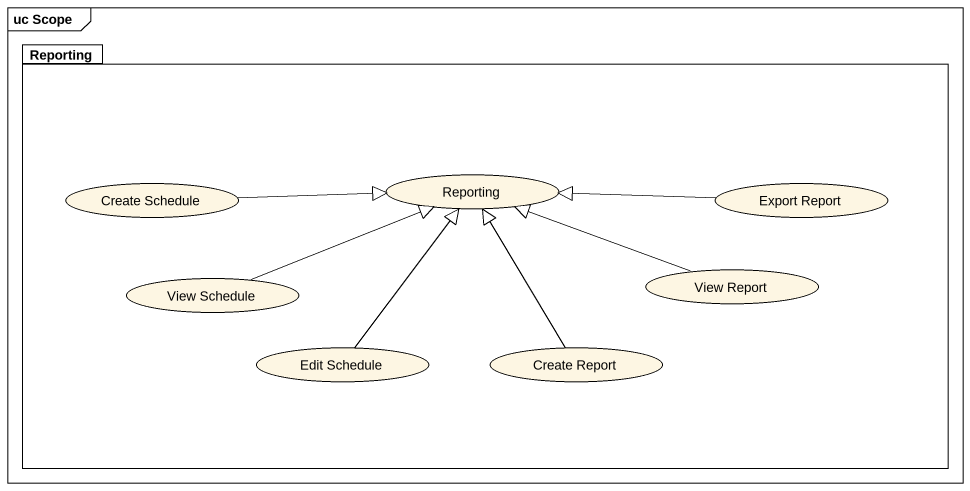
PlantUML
@startuml
mainframe uc Scope
package Reporting {
  usecase "Create Schedule" as Create_Schedule
  usecase "Reporting" as Reporting_2
  usecase "Export Report" as Export_Report
  usecase "View Schedule" as View_Schedule
  usecase "View Report" as View_Report
  usecase "Edit Schedule" as Edit_Schedule
  usecase "Create Report" as Create_Report
}
Create_Schedule -right-|> Reporting_2
Export_Report -left-|> Reporting_2
View_Schedule -right-|> Reporting_2
View_Report -left-|> Reporting_2
Edit_Schedule -up-|> Reporting_2
Create_Report -up-|> Reporting_2
@enduml
